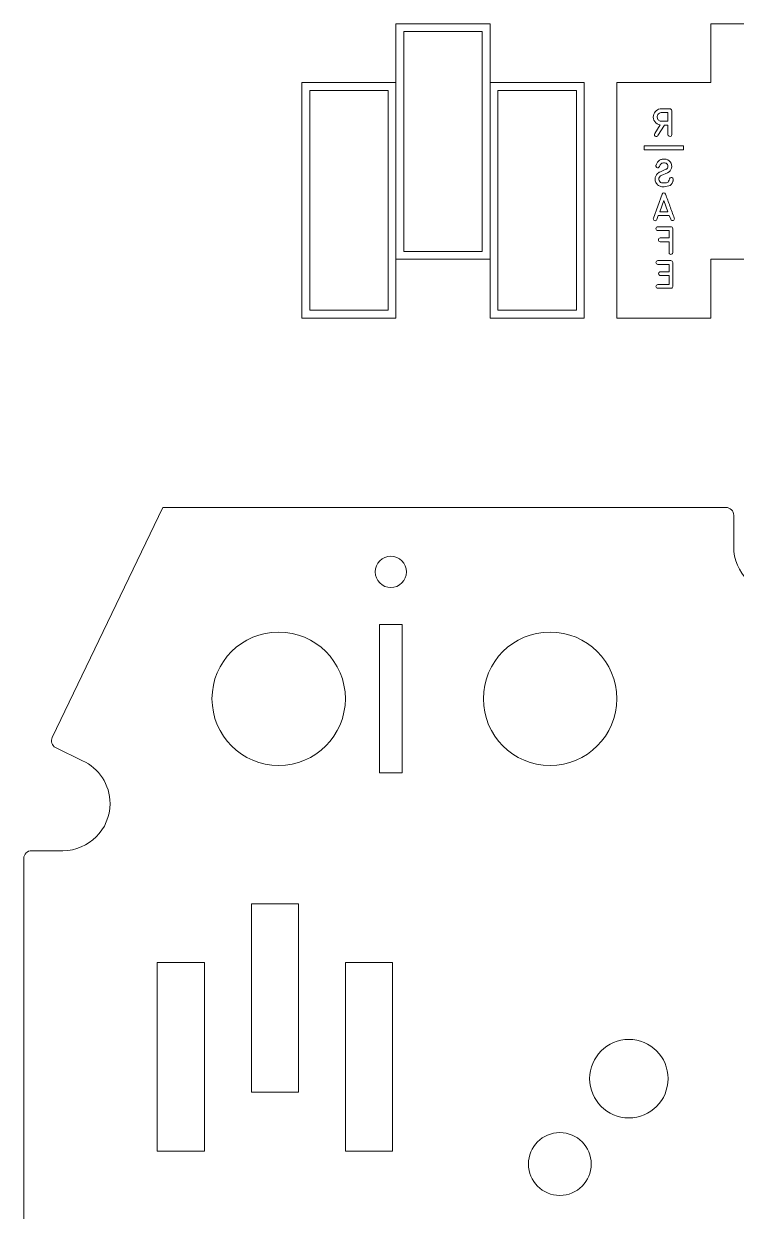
# Model space of a CAD drawing. Header units: millimetres. Extents: x -767 to 123, y -199 to 166.
# Drawn here: x -148.6 to -57.8, y 15.2 to 166.4 of the extents above; entities that cross this region are included whole.
import ezdxf

# ---------------------------------------------------------------- set-up
doc = ezdxf.new("R2010")
doc.units = ezdxf.units.MM
doc.header["$MEASUREMENT"] = 0
doc.layers.add('Cut', color=7, linetype='Continuous')
doc.layers.add('Indicators', color=7, linetype='Continuous')

msp = doc.modelspace()

# ---------------------------------------------------------------- linework, layer by layer
at = {"layer": 'Cut', "color": 250, "lineweight": 9}
msp.add_lwpolyline([(-103.2996, 71.0161), (-100.3996, 71.0161), (-100.3996, 89.9161), (-103.2996, 89.9161), (-103.2996, 71.0161)], close=True, dxfattribs=at)
for points, knots in [([(-136.6448, -104.2662), (-136.6448, -104.2662), (-59.1444, -104.2662), (-59.1444, -104.2662), (-59.1444, -104.2662), (-58.5944, -104.2662), (-58.1444, -103.8162), (-58.1444, -103.2662), (-58.1444, -103.2662), (-58.1444, -103.2662), (-58.1444, -99.2699), (-58.1444, -99.2699), (-58.1444, -99.2699), (-58.1444, -99.2687), (-58.1444, -99.2674), (-58.1444, -99.2662), (-58.1444, -99.2662), (-58.1444, -95.953), (-55.458, -93.2662), (-52.145, -93.2662), (-52.145, -93.2662), (-52.145, -93.2662), (-48.1443, -93.2662), (-48.1443, -93.2662), (-48.1443, -93.2662), (-47.6038, -93.2662), (-47.1598, -92.8315), (-47.1447, -92.2945), (-47.1447, -92.2945), (-47.1447, -92.2945), (-47.1447, 92.8509), (-47.1447, 92.8509), (-47.1447, 92.8509), (-47.154, 93.393), (-47.6002, 93.8338), (-48.1445, 93.8338), (-48.1445, 93.8338), (-48.1445, 93.8338), (-52.1452, 93.8338), (-52.1452, 93.8338), (-52.1452, 93.8338), (-55.4582, 93.8338), (-58.1446, 96.5206), (-58.1446, 99.8338), (-58.1446, 99.8338), (-58.1446, 99.835), (-58.1446, 99.8363), (-58.1446, 99.8375), (-58.1446, 99.8375), (-58.1446, 99.8375), (-58.1446, 103.8338), (-58.1446, 103.8338), (-58.1446, 103.8338), (-58.1446, 104.3838), (-58.5946, 104.8338), (-59.1446, 104.8338), (-59.1446, 104.8338), (-59.1446, 104.8338), (-130.8957, 104.8338), (-130.8957, 104.8338), (-130.8957, 104.8338), (-130.8957, 104.8338), (-145.0081, 75.552), (-145.0081, 75.552), (-145.0081, 75.552), (-145.2366, 75.0798), (-145.0569, 74.5111), (-144.6102, 74.2517), (-144.6102, 74.2517), (-144.6102, 74.2517), (-141.1511, 72.578), (-141.1511, 72.578), (-141.1511, 72.578), (-139.0824, 71.6312), (-137.6449, 69.5428), (-137.645, 67.1192), (-137.645, 67.1192), (-137.644, 63.8065), (-140.3316, 61.1192), (-143.6451, 61.1192), (-143.6451, 61.1192), (-143.6451, 61.1192), (-147.6449, 61.1192), (-147.6449, 61.1192), (-147.6449, 61.1192), (-148.1949, 61.1192), (-148.6449, 60.6692), (-148.6449, 60.1192), (-148.6449, 60.1192), (-148.6449, 60.1192), (-148.6449, -92.2662), (-148.6449, -92.2662), (-148.6449, -92.2662), (-148.6449, -92.8162), (-148.1949, -93.2662), (-147.6449, -93.2662), (-147.6449, -93.2662), (-147.6449, -93.2662), (-143.6442, -93.2662), (-143.6442, -93.2662), (-143.6442, -93.2662), (-140.3312, -93.2662), (-137.6448, -95.953), (-137.6448, -99.2662), (-137.6448, -99.2662), (-137.6448, -99.2674), (-137.6448, -99.2687), (-137.6448, -99.2699), (-137.6448, -99.2699), (-137.6448, -99.2699), (-137.6448, -103.2662), (-137.6448, -103.2662), (-137.6448, -103.2662), (-137.6448, -103.8162), (-137.1948, -104.2662), (-136.6448, -104.2662)], [0, 0, 0, 0, 0.03333333, 0.03333333, 0.03333333, 0.03333333, 0.06666667, 0.06666667, 0.06666667, 0.06666667, 0.1, 0.1, 0.1, 0.1, 0.13333333, 0.13333333, 0.13333333, 0.13333333, 0.16666667, 0.16666667, 0.16666667, 0.16666667, 0.2, 0.2, 0.2, 0.2, 0.23333333, 0.23333333, 0.23333333, 0.23333333, 0.26666667, 0.26666667, 0.26666667, 0.26666667, 0.3, 0.3, 0.3, 0.3, 0.33333333, 0.33333333, 0.33333333, 0.33333333, 0.36666667, 0.36666667, 0.36666667, 0.36666667, 0.4, 0.4, 0.4, 0.4, 0.43333333, 0.43333333, 0.43333333, 0.43333333, 0.46666667, 0.46666667, 0.46666667, 0.46666667, 0.5, 0.5, 0.5, 0.5, 0.53333333, 0.53333333, 0.53333333, 0.53333333, 0.56666667, 0.56666667, 0.56666667, 0.56666667, 0.6, 0.6, 0.6, 0.6, 0.63333333, 0.63333333, 0.63333333, 0.63333333, 0.66666667, 0.66666667, 0.66666667, 0.66666667, 0.7, 0.7, 0.7, 0.7, 0.73333333, 0.73333333, 0.73333333, 0.73333333, 0.76666667, 0.76666667, 0.76666667, 0.76666667, 0.8, 0.8, 0.8, 0.8, 0.83333333, 0.83333333, 0.83333333, 0.83333333, 0.86666667, 0.86666667, 0.86666667, 0.86666667, 0.9, 0.9, 0.9, 0.9, 0.93333333, 0.93333333, 0.93333333, 0.93333333, 1, 1, 1, 1]), ([(-101.8495, 98.6289), (-100.7452, 98.6289), (-99.8497, 97.7331), (-99.8497, 96.6287), (-99.8497, 96.6287), (-99.8495, 95.5244), (-100.7453, 94.6284), (-101.8497, 94.6284), (-101.8497, 94.6284), (-102.9538, 94.629), (-103.8496, 95.5244), (-103.8496, 96.6287), (-103.8496, 96.6287), (-103.8494, 97.7336), (-102.954, 98.6283), (-101.8495, 98.6289)], [0, 0, 0, 0, 0.2, 0.2, 0.2, 0.2, 0.4, 0.4, 0.4, 0.4, 0.6, 0.6, 0.6, 0.6, 1, 1, 1, 1]), ([(-116.1468, 88.9663), (-111.4532, 88.9663), (-107.647, 85.1592), (-107.647, 80.4659), (-107.647, 80.4659), (-107.6468, 75.7729), (-111.4532, 71.9663), (-116.1469, 71.9663), (-116.1469, 71.9663), (-120.8404, 71.9664), (-124.6469, 75.772), (-124.6469, 80.4659), (-124.6469, 80.4659), (-124.6466, 85.1607), (-120.8405, 88.9657), (-116.1468, 88.9663)], [0, 0, 0, 0, 0.2, 0.2, 0.2, 0.2, 0.4, 0.4, 0.4, 0.4, 0.6, 0.6, 0.6, 0.6, 1, 1, 1, 1]), ([(-81.5523, 88.9663), (-76.859, 88.9663), (-73.0525, 85.1592), (-73.0525, 80.4659), (-73.0525, 80.4659), (-73.0524, 75.7729), (-76.859, 71.9663), (-81.5524, 71.9663), (-81.5524, 71.9663), (-86.2458, 71.9665), (-90.0524, 75.7721), (-90.0524, 80.4659), (-90.0524, 80.4659), (-90.0521, 85.1606), (-86.2462, 88.9657), (-81.5523, 88.9663)], [0, 0, 0, 0, 0.2, 0.2, 0.2, 0.2, 0.4, 0.4, 0.4, 0.4, 0.6, 0.6, 0.6, 0.6, 1, 1, 1, 1]), ([(-113.6216, 30.3562), (-113.6216, 30.3562), (-113.6216, 54.3562), (-113.6216, 54.3562), (-113.6216, 54.3562), (-113.6216, 54.3562), (-119.6216, 54.3562), (-119.6216, 54.3562), (-119.6216, 54.3562), (-119.6216, 54.3562), (-119.6216, 30.3562), (-119.6216, 30.3562), (-119.6216, 30.3562), (-119.6216, 30.3562), (-113.6216, 30.3562), (-113.6216, 30.3562), (-113.6216, 30.3562), (-113.6216, 30.3562), (-113.6216, 30.3562), (-113.6216, 30.3562)], [0, 0, 0, 0, 0.16666667, 0.16666667, 0.16666667, 0.16666667, 0.33333333, 0.33333333, 0.33333333, 0.33333333, 0.5, 0.5, 0.5, 0.5, 0.66666667, 0.66666667, 0.66666667, 0.66666667, 1, 1, 1, 1]), ([(-125.6216, 22.8562), (-125.6216, 22.8562), (-125.6216, 46.8562), (-125.6216, 46.8562), (-125.6216, 46.8562), (-125.6216, 46.8562), (-131.6216, 46.8562), (-131.6216, 46.8562), (-131.6216, 46.8562), (-131.6216, 46.8562), (-131.6216, 22.8562), (-131.6216, 22.8562), (-131.6216, 22.8562), (-131.6216, 22.8562), (-125.6216, 22.8562), (-125.6216, 22.8562), (-125.6216, 22.8562), (-125.6216, 22.8562), (-125.6216, 22.8562), (-125.6216, 22.8562)], [0, 0, 0, 0, 0.16666667, 0.16666667, 0.16666667, 0.16666667, 0.33333333, 0.33333333, 0.33333333, 0.33333333, 0.5, 0.5, 0.5, 0.5, 0.66666667, 0.66666667, 0.66666667, 0.66666667, 1, 1, 1, 1]), ([(-101.6216, 22.8562), (-101.6216, 22.8562), (-101.6216, 46.8562), (-101.6216, 46.8562), (-101.6216, 46.8562), (-101.6216, 46.8562), (-107.6216, 46.8562), (-107.6216, 46.8562), (-107.6216, 46.8562), (-107.6216, 46.8562), (-107.6216, 22.8562), (-107.6216, 22.8562), (-107.6216, 22.8562), (-107.6216, 22.8562), (-101.6216, 22.8562), (-101.6216, 22.8562), (-101.6216, 22.8562), (-101.6216, 22.8562), (-101.6216, 22.8562), (-101.6216, 22.8562)], [0, 0, 0, 0, 0.16666667, 0.16666667, 0.16666667, 0.16666667, 0.33333333, 0.33333333, 0.33333333, 0.33333333, 0.5, 0.5, 0.5, 0.5, 0.66666667, 0.66666667, 0.66666667, 0.66666667, 1, 1, 1, 1]), ([(-71.5066, 37.0795), (-68.7456, 37.0795), (-66.5068, 34.8403), (-66.5068, 32.0792), (-66.5068, 32.0792), (-66.5068, 29.3186), (-68.7457, 27.0795), (-71.5067, 27.0795), (-71.5067, 27.0795), (-74.2675, 27.0795), (-76.5068, 29.3185), (-76.5068, 32.0792), (-76.5068, 32.0792), (-76.5066, 34.8409), (-74.2678, 37.079), (-71.5066, 37.0795)], [0, 0, 0, 0, 0.2, 0.2, 0.2, 0.2, 0.4, 0.4, 0.4, 0.4, 0.6, 0.6, 0.6, 0.6, 1, 1, 1, 1]), ([(-80.3061, 25.2063), (-78.0975, 25.2063), (-76.3066, 23.4151), (-76.3066, 21.2063), (-76.3066, 21.2063), (-76.306, 18.998), (-78.0978, 17.2063), (-80.3067, 17.2063), (-80.3067, 17.2063), (-82.5147, 17.2066), (-84.3065, 18.9977), (-84.3065, 21.2063), (-84.3065, 21.2063), (-84.3062, 23.4162), (-82.5153, 25.206), (-80.3061, 25.2063)], [0, 0, 0, 0, 0.2, 0.2, 0.2, 0.2, 0.4, 0.4, 0.4, 0.4, 0.6, 0.6, 0.6, 0.6, 1, 1, 1, 1])]:
    msp.add_open_spline(points, degree=3, knots=knots, dxfattribs=at)
at = {"layer": 'Indicators', "color": 250, "lineweight": 9}
for points in [[(-101.1944, 166.4468), (-101.1944, 166.4468), (-89.1944, 166.4468), (-89.1944, 166.4468), (-89.1944, 166.4468), (-89.1944, 166.4468), (-89.1944, 158.9468), (-89.1944, 158.9468), (-89.1944, 158.9468), (-89.1944, 158.9468), (-77.1944, 158.9468), (-77.1944, 158.9468), (-77.1944, 158.9468), (-77.1944, 158.9468), (-77.1944, 128.9468), (-77.1944, 128.9468), (-77.1944, 128.9468), (-77.1944, 128.9468), (-89.1944, 128.9468), (-89.1944, 128.9468), (-89.1944, 128.9468), (-89.1944, 128.9468), (-89.1944, 136.4468), (-89.1944, 136.4468), (-89.1944, 136.4468), (-89.1944, 136.4468), (-101.1944, 136.4468), (-101.1944, 136.4468), (-101.1944, 136.4468), (-101.1944, 136.4468), (-101.1944, 128.9468), (-101.1944, 128.9468), (-101.1944, 128.9468), (-101.1944, 128.9468), (-113.1944, 128.9468), (-113.1944, 128.9468), (-113.1944, 128.9468), (-113.1944, 128.9468), (-113.1944, 158.9468), (-113.1944, 158.9468), (-113.1944, 158.9468), (-113.1944, 158.9468), (-101.1944, 158.9468), (-101.1944, 158.9468), (-101.1944, 158.9468), (-101.1944, 158.9468), (-101.1944, 166.4468), (-101.1944, 166.4468)], [(-61.0534, 166.4468), (-61.0534, 166.4468), (-49.0534, 166.4468), (-49.0534, 166.4468), (-49.0534, 166.4468), (-49.0534, 166.4468), (-49.0534, 158.9468), (-49.0534, 158.9468), (-49.0534, 158.9468), (-49.0534, 158.9468), (-37.0534, 158.9468), (-37.0534, 158.9468), (-37.0534, 158.9468), (-37.0534, 158.9468), (-37.0534, 128.9468), (-37.0534, 128.9468), (-37.0534, 128.9468), (-37.0534, 128.9468), (-49.0534, 128.9468), (-49.0534, 128.9468), (-49.0534, 128.9468), (-49.0534, 128.9468), (-49.0534, 136.4468), (-49.0534, 136.4468), (-49.0534, 136.4468), (-49.0534, 136.4468), (-61.0534, 136.4468), (-61.0534, 136.4468), (-61.0534, 136.4468), (-61.0534, 136.4468), (-61.0534, 128.9468), (-61.0534, 128.9468), (-61.0534, 128.9468), (-61.0534, 128.9468), (-73.0534, 128.9468), (-73.0534, 128.9468), (-73.0534, 128.9468), (-73.0534, 128.9468), (-73.0534, 158.9468), (-73.0534, 158.9468), (-73.0534, 158.9468), (-73.0534, 158.9468), (-61.0534, 158.9468), (-61.0534, 158.9468), (-61.0534, 158.9468), (-61.0534, 158.9468), (-61.0534, 166.4468), (-61.0534, 166.4468)]]:
    msp.add_open_spline(points, degree=3, knots=[0, 0, 0, 0, 0.07692308, 0.07692308, 0.07692308, 0.07692308, 0.15384615, 0.15384615, 0.15384615, 0.15384615, 0.23076923, 0.23076923, 0.23076923, 0.23076923, 0.30769231, 0.30769231, 0.30769231, 0.30769231, 0.38461538, 0.38461538, 0.38461538, 0.38461538, 0.46153846, 0.46153846, 0.46153846, 0.46153846, 0.53846154, 0.53846154, 0.53846154, 0.53846154, 0.61538462, 0.61538462, 0.61538462, 0.61538462, 0.69230769, 0.69230769, 0.69230769, 0.69230769, 0.76923077, 0.76923077, 0.76923077, 0.76923077, 0.84615385, 0.84615385, 0.84615385, 0.84615385, 1, 1, 1, 1], dxfattribs=at)
at = {"layer": 'Indicators', "color": 240, "lineweight": 9}
for points, knots in [([(-90.1944, 137.4467), (-90.1944, 137.4467), (-90.1944, 165.4468), (-90.1944, 165.4468), (-90.1944, 165.4468), (-90.1944, 165.4468), (-100.1944, 165.4468), (-100.1944, 165.4468), (-100.1944, 165.4468), (-100.1944, 165.4468), (-100.1944, 137.4467), (-100.1944, 137.4467), (-100.1944, 137.4467), (-100.1944, 137.4467), (-90.1944, 137.4467), (-90.1944, 137.4467), (-90.1944, 137.4467), (-90.1944, 137.4467), (-90.1944, 137.4467), (-90.1944, 137.4467)], [0, 0, 0, 0, 0.16666667, 0.16666667, 0.16666667, 0.16666667, 0.33333333, 0.33333333, 0.33333333, 0.33333333, 0.5, 0.5, 0.5, 0.5, 0.66666667, 0.66666667, 0.66666667, 0.66666667, 1, 1, 1, 1]), ([(-102.1944, 129.9467), (-102.1944, 129.9467), (-102.1944, 157.9468), (-102.1944, 157.9468), (-102.1944, 157.9468), (-102.1944, 157.9468), (-112.1944, 157.9468), (-112.1944, 157.9468), (-112.1944, 157.9468), (-112.1944, 157.9468), (-112.1944, 129.9467), (-112.1944, 129.9467), (-112.1944, 129.9467), (-112.1944, 129.9467), (-102.1944, 129.9467), (-102.1944, 129.9467), (-102.1944, 129.9467), (-102.1944, 129.9467), (-102.1944, 129.9467), (-102.1944, 129.9467)], [0, 0, 0, 0, 0.16666667, 0.16666667, 0.16666667, 0.16666667, 0.33333333, 0.33333333, 0.33333333, 0.33333333, 0.5, 0.5, 0.5, 0.5, 0.66666667, 0.66666667, 0.66666667, 0.66666667, 1, 1, 1, 1]), ([(-78.1944, 129.9467), (-78.1944, 129.9467), (-78.1944, 157.9468), (-78.1944, 157.9468), (-78.1944, 157.9468), (-78.1944, 157.9468), (-88.1944, 157.9468), (-88.1944, 157.9468), (-88.1944, 157.9468), (-88.1944, 157.9468), (-88.1944, 129.9467), (-88.1944, 129.9467), (-88.1944, 129.9467), (-88.1944, 129.9467), (-78.1944, 129.9467), (-78.1944, 129.9467), (-78.1944, 129.9467), (-78.1944, 129.9467), (-78.1944, 129.9467), (-78.1944, 129.9467)], [0, 0, 0, 0, 0.16666667, 0.16666667, 0.16666667, 0.16666667, 0.33333333, 0.33333333, 0.33333333, 0.33333333, 0.5, 0.5, 0.5, 0.5, 0.66666667, 0.66666667, 0.66666667, 0.66666667, 1, 1, 1, 1]), ([(-68.214, 152.4572), (-68.2875, 152.3273), (-68.2669, 152.2185), (-68.1523, 152.1297), (-68.1523, 152.1297), (-68.097, 152.0909), (-68.0335, 152.0775), (-67.9618, 152.0904), (-67.9618, 152.0904), (-67.8901, 152.1027), (-67.8377, 152.1387), (-67.8042, 152.1968), (-67.8042, 152.1968), (-67.8042, 152.1968), (-66.9552, 153.5391), (-66.9552, 153.5391), (-66.9552, 153.5391), (-66.9552, 153.5391), (-66.5242, 153.5391), (-66.5242, 153.5391), (-66.5242, 153.5391), (-66.5242, 153.5391), (-66.5242, 152.3262), (-66.5242, 152.3262), (-66.5242, 152.3262), (-66.5242, 152.2262), (-66.479, 152.1544), (-66.3884, 152.1098), (-66.3884, 152.1098), (-66.2973, 152.0657), (-66.2126, 152.0739), (-66.1333, 152.135), (-66.1333, 152.135), (-66.0703, 152.1821), (-66.0386, 152.2456), (-66.0386, 152.3262), (-66.0386, 152.3262), (-66.0386, 152.3262), (-66.0386, 155.3699), (-66.0386, 155.3699), (-66.0386, 155.3699), (-66.0386, 155.4364), (-66.0621, 155.4934), (-66.1086, 155.5404), (-66.1086, 155.5404), (-66.155, 155.5875), (-66.212, 155.611), (-66.2797, 155.611), (-66.2797, 155.611), (-66.2797, 155.611), (-67.3491, 155.611), (-67.3491, 155.611), (-67.3491, 155.611), (-67.6067, 155.611), (-67.8301, 155.5293), (-68.0194, 155.3658), (-68.0194, 155.3658), (-68.2087, 155.2018), (-68.3269, 154.9942), (-68.3728, 154.7426), (-68.3728, 154.7426), (-68.421, 154.4727), (-68.3639, 154.2205), (-68.2011, 153.9859), (-68.2011, 153.9859), (-68.0388, 153.7507), (-67.823, 153.6084), (-67.5543, 153.5579), (-67.5543, 153.5579), (-67.5543, 153.5579), (-67.5214, 153.5526), (-67.5214, 153.5526), (-67.5214, 153.5526), (-67.5214, 153.5526), (-68.214, 152.4572), (-68.214, 152.4572)], [0, 0, 0, 0, 0.05, 0.05, 0.05, 0.05, 0.1, 0.1, 0.1, 0.1, 0.15, 0.15, 0.15, 0.15, 0.2, 0.2, 0.2, 0.2, 0.25, 0.25, 0.25, 0.25, 0.3, 0.3, 0.3, 0.3, 0.35, 0.35, 0.35, 0.35, 0.4, 0.4, 0.4, 0.4, 0.45, 0.45, 0.45, 0.45, 0.5, 0.5, 0.5, 0.5, 0.55, 0.55, 0.55, 0.55, 0.6, 0.6, 0.6, 0.6, 0.65, 0.65, 0.65, 0.65, 0.7, 0.7, 0.7, 0.7, 0.75, 0.75, 0.75, 0.75, 0.8, 0.8, 0.8, 0.8, 0.85, 0.85, 0.85, 0.85, 0.9, 0.9, 0.9, 0.9, 1, 1, 1, 1]), ([(-67.3491, 154.0229), (-67.4667, 154.0229), (-67.5749, 154.0582), (-67.6743, 154.13), (-67.6743, 154.13), (-67.7736, 154.2012), (-67.8401, 154.2941), (-67.8748, 154.4086), (-67.8748, 154.4086), (-67.9289, 154.5856), (-67.9042, 154.7455), (-67.8007, 154.8884), (-67.8007, 154.8884), (-67.6972, 155.0313), (-67.5549, 155.1101), (-67.3738, 155.1254), (-67.3738, 155.1254), (-67.3738, 155.1254), (-66.5242, 155.1254), (-66.5242, 155.1254), (-66.5242, 155.1254), (-66.5242, 155.1254), (-66.5242, 154.0229), (-66.5242, 154.0229), (-66.5242, 154.0229), (-66.5242, 154.0229), (-67.3491, 154.0229), (-67.3491, 154.0229)], [0, 0, 0, 0, 0.125, 0.125, 0.125, 0.125, 0.25, 0.25, 0.25, 0.25, 0.375, 0.375, 0.375, 0.375, 0.5, 0.5, 0.5, 0.5, 0.625, 0.625, 0.625, 0.625, 0.75, 0.75, 0.75, 0.75, 1, 1, 1, 1]), ([(-69.5511, 150.385), (-69.5511, 150.385), (-64.5511, 150.385), (-64.5511, 150.385), (-64.5511, 150.385), (-64.5511, 150.385), (-64.5511, 150.885), (-64.5511, 150.885), (-64.5511, 150.885), (-64.5511, 150.885), (-69.5511, 150.885), (-69.5511, 150.885), (-69.5511, 150.885), (-69.5511, 150.885), (-69.5511, 150.385), (-69.5511, 150.385), (-69.5511, 150.385), (-69.5511, 150.385), (-69.5511, 150.385), (-69.5511, 150.385)], [0, 0, 0, 0, 0.16666667, 0.16666667, 0.16666667, 0.16666667, 0.33333333, 0.33333333, 0.33333333, 0.33333333, 0.5, 0.5, 0.5, 0.5, 0.66666667, 0.66666667, 0.66666667, 0.66666667, 1, 1, 1, 1]), ([(-67.5805, 147.5539), (-67.5805, 147.5539), (-67.6081, 147.5422), (-67.6081, 147.5422), (-67.6081, 147.5422), (-67.6081, 147.5422), (-67.6393, 147.527), (-67.6393, 147.527), (-67.6393, 147.527), (-67.6393, 147.527), (-67.6669, 147.511), (-67.6669, 147.511), (-67.6669, 147.511), (-67.6746, 147.5051), (-67.684, 147.4998), (-67.6934, 147.4945), (-67.6934, 147.4945), (-67.7034, 147.4898), (-67.7128, 147.484), (-67.7222, 147.4787), (-67.7222, 147.4787), (-67.9491, 147.3293), (-68.0902, 147.1224), (-68.1437, 146.8584), (-68.1437, 146.8584), (-68.1643, 146.7549), (-68.169, 146.6485), (-68.1579, 146.5397), (-68.1579, 146.5397), (-68.139, 146.3833), (-68.0844, 146.2393), (-67.9932, 146.1064), (-67.9932, 146.1064), (-67.9021, 145.9735), (-67.7874, 145.8712), (-67.6499, 145.7989), (-67.6499, 145.7989), (-67.5017, 145.7207), (-67.3482, 145.6819), (-67.1895, 145.6819), (-67.1895, 145.6819), (-66.9232, 145.6819), (-66.6692, 145.716), (-66.4263, 145.7842), (-66.4263, 145.7842), (-66.1841, 145.8524), (-66.0113, 146.0352), (-65.9084, 146.3328), (-65.9084, 146.3328), (-65.8942, 146.371), (-65.8843, 146.4098), (-65.8772, 146.4498), (-65.8772, 146.4498), (-65.8701, 146.4903), (-65.8619, 146.5304), (-65.8531, 146.5709), (-65.8531, 146.5709), (-65.836, 146.6532), (-65.856, 146.7261), (-65.9142, 146.7896), (-65.9142, 146.7896), (-65.9719, 146.8525), (-66.0442, 146.8766), (-66.13, 146.8619), (-66.13, 146.8619), (-66.2211, 146.8431), (-66.2841, 146.7872), (-66.3199, 146.6932), (-66.3199, 146.6932), (-66.3199, 146.6932), (-66.3252, 146.6773), (-66.3252, 146.6773), (-66.3252, 146.6773), (-66.3799, 146.4281), (-66.4763, 146.2792), (-66.6133, 146.231), (-66.6133, 146.231), (-66.7509, 146.1828), (-66.9414, 146.1611), (-67.186, 146.1658), (-67.186, 146.1658), (-67.4112, 146.1658), (-67.5658, 146.2716), (-67.6499, 146.4827), (-67.6499, 146.4827), (-67.6863, 146.5768), (-67.6922, 146.6749), (-67.6669, 146.7767), (-67.6669, 146.7767), (-67.6416, 146.8778), (-67.5917, 146.963), (-67.517, 147.0306), (-67.517, 147.0306), (-67.4835, 147.0595), (-67.44, 147.0859), (-67.3859, 147.1113), (-67.3859, 147.1113), (-67.3859, 147.1113), (-66.5886, 147.461), (-66.5886, 147.461), (-66.5886, 147.461), (-66.5886, 147.461), (-66.5627, 147.4752), (-66.5627, 147.4752), (-66.5627, 147.4752), (-66.3017, 147.6127), (-66.14, 147.8085), (-66.0771, 148.0625), (-66.0771, 148.0625), (-66.0001, 148.3566), (-66.0536, 148.6199), (-66.2382, 148.8539), (-66.2382, 148.8539), (-66.4222, 149.0873), (-66.6645, 149.2043), (-66.9637, 149.2043), (-66.9637, 149.2043), (-66.9637, 149.2043), (-67.1536, 149.199), (-67.1536, 149.199), (-67.1536, 149.199), (-67.2154, 149.1878), (-67.2753, 149.1768), (-67.3324, 149.1655), (-67.3324, 149.1655), (-67.39, 149.155), (-67.4482, 149.1361), (-67.5064, 149.1096), (-67.5064, 149.1096), (-67.651, 149.042), (-67.7622, 148.9485), (-67.8392, 148.8305), (-67.8392, 148.8305), (-67.9162, 148.7122), (-67.9856, 148.584), (-68.0473, 148.4465), (-68.0473, 148.4465), (-68.0532, 148.4335), (-68.0585, 148.4188), (-68.0632, 148.4017), (-68.0632, 148.4017), (-68.0755, 148.3453), (-68.0697, 148.2942), (-68.0456, 148.2483), (-68.0456, 148.2483), (-68.032, 148.2195), (-68.0173, 148.1978), (-68.0026, 148.183), (-68.0026, 148.183), (-67.9879, 148.1677), (-67.9756, 148.1577), (-67.9668, 148.152), (-67.9668, 148.152), (-67.9068, 148.1096), (-67.8415, 148.0966), (-67.7704, 148.1143), (-67.7704, 148.1143), (-67.6987, 148.1301), (-67.6446, 148.176), (-67.6064, 148.2518), (-67.6064, 148.2518), (-67.5764, 148.3183), (-67.5446, 148.3865), (-67.5111, 148.4558), (-67.5111, 148.4558), (-67.477, 148.5252), (-67.4294, 148.5828), (-67.3688, 148.6293), (-67.3688, 148.6293), (-67.3435, 148.6475), (-67.3189, 148.661), (-67.2953, 148.6693), (-67.2953, 148.6693), (-67.2718, 148.6781), (-67.2459, 148.6875), (-67.2171, 148.6982), (-67.2171, 148.6982), (-67.2171, 148.6982), (-67.1054, 148.7169), (-67.1054, 148.7169), (-67.1054, 148.7169), (-67.1054, 148.7169), (-66.9467, 148.7222), (-66.9467, 148.7222), (-66.9467, 148.7222), (-66.7926, 148.7198), (-66.675, 148.6534), (-66.5939, 148.5223), (-66.5939, 148.5223), (-66.5386, 148.4382), (-66.5181, 148.3447), (-66.5316, 148.2412), (-66.5316, 148.2412), (-66.5475, 148.1143), (-66.6074, 148.0155), (-66.7109, 147.9449), (-66.7109, 147.9449), (-66.7156, 147.942), (-66.7203, 147.9379), (-66.7262, 147.9337), (-66.7262, 147.9337), (-66.7321, 147.9302), (-66.7385, 147.9261), (-66.745, 147.9226), (-66.745, 147.9226), (-66.745, 147.9226), (-66.7644, 147.9144), (-66.7644, 147.9144), (-66.7644, 147.9144), (-66.7644, 147.9144), (-66.785, 147.9055), (-66.785, 147.9055), (-66.785, 147.9055), (-66.785, 147.9055), (-67.5805, 147.5539), (-67.5805, 147.5539)], [0, 0, 0, 0, 0.01818182, 0.01818182, 0.01818182, 0.01818182, 0.03636364, 0.03636364, 0.03636364, 0.03636364, 0.05454545, 0.05454545, 0.05454545, 0.05454545, 0.07272727, 0.07272727, 0.07272727, 0.07272727, 0.09090909, 0.09090909, 0.09090909, 0.09090909, 0.10909091, 0.10909091, 0.10909091, 0.10909091, 0.12727273, 0.12727273, 0.12727273, 0.12727273, 0.14545455, 0.14545455, 0.14545455, 0.14545455, 0.16363636, 0.16363636, 0.16363636, 0.16363636, 0.18181818, 0.18181818, 0.18181818, 0.18181818, 0.2, 0.2, 0.2, 0.2, 0.21818182, 0.21818182, 0.21818182, 0.21818182, 0.23636364, 0.23636364, 0.23636364, 0.23636364, 0.25454545, 0.25454545, 0.25454545, 0.25454545, 0.27272727, 0.27272727, 0.27272727, 0.27272727, 0.29090909, 0.29090909, 0.29090909, 0.29090909, 0.30909091, 0.30909091, 0.30909091, 0.30909091, 0.32727273, 0.32727273, 0.32727273, 0.32727273, 0.34545455, 0.34545455, 0.34545455, 0.34545455, 0.36363636, 0.36363636, 0.36363636, 0.36363636, 0.38181818, 0.38181818, 0.38181818, 0.38181818, 0.4, 0.4, 0.4, 0.4, 0.41818182, 0.41818182, 0.41818182, 0.41818182, 0.43636364, 0.43636364, 0.43636364, 0.43636364, 0.45454545, 0.45454545, 0.45454545, 0.45454545, 0.47272727, 0.47272727, 0.47272727, 0.47272727, 0.49090909, 0.49090909, 0.49090909, 0.49090909, 0.50909091, 0.50909091, 0.50909091, 0.50909091, 0.52727273, 0.52727273, 0.52727273, 0.52727273, 0.54545455, 0.54545455, 0.54545455, 0.54545455, 0.56363636, 0.56363636, 0.56363636, 0.56363636, 0.58181818, 0.58181818, 0.58181818, 0.58181818, 0.6, 0.6, 0.6, 0.6, 0.61818182, 0.61818182, 0.61818182, 0.61818182, 0.63636364, 0.63636364, 0.63636364, 0.63636364, 0.65454545, 0.65454545, 0.65454545, 0.65454545, 0.67272727, 0.67272727, 0.67272727, 0.67272727, 0.69090909, 0.69090909, 0.69090909, 0.69090909, 0.70909091, 0.70909091, 0.70909091, 0.70909091, 0.72727273, 0.72727273, 0.72727273, 0.72727273, 0.74545455, 0.74545455, 0.74545455, 0.74545455, 0.76363636, 0.76363636, 0.76363636, 0.76363636, 0.78181818, 0.78181818, 0.78181818, 0.78181818, 0.8, 0.8, 0.8, 0.8, 0.81818182, 0.81818182, 0.81818182, 0.81818182, 0.83636364, 0.83636364, 0.83636364, 0.83636364, 0.85454545, 0.85454545, 0.85454545, 0.85454545, 0.87272727, 0.87272727, 0.87272727, 0.87272727, 0.89090909, 0.89090909, 0.89090909, 0.89090909, 0.90909091, 0.90909091, 0.90909091, 0.90909091, 0.92727273, 0.92727273, 0.92727273, 0.92727273, 0.94545455, 0.94545455, 0.94545455, 0.94545455, 0.96363636, 0.96363636, 0.96363636, 0.96363636, 1, 1, 1, 1]), ([(-65.724, 141.7003), (-65.9075, 142.2071), (-66.0915, 142.7133), (-66.2755, 143.219), (-66.2755, 143.219), (-66.4602, 143.7246), (-66.6448, 144.2308), (-66.8294, 144.7371), (-66.8294, 144.7371), (-66.8676, 144.8417), (-66.9429, 144.8946), (-67.0552, 144.8958), (-67.0552, 144.8958), (-67.1681, 144.897), (-67.2439, 144.8441), (-67.2827, 144.7371), (-67.2827, 144.7371), (-67.2827, 144.7371), (-68.3869, 141.6921), (-68.3869, 141.6921), (-68.3869, 141.6921), (-68.421, 141.5298), (-68.3716, 141.4257), (-68.2387, 141.3787), (-68.2387, 141.3787), (-68.1052, 141.3311), (-68.0029, 141.3799), (-67.93, 141.5233), (-67.93, 141.5233), (-67.93, 141.5233), (-67.7531, 142.016), (-67.7531, 142.016), (-67.7531, 142.016), (-67.7531, 142.016), (-66.349, 142.016), (-66.349, 142.016), (-66.349, 142.016), (-66.349, 142.016), (-66.1768, 141.5351), (-66.1768, 141.5351), (-66.1768, 141.5351), (-66.1033, 141.3904), (-65.9986, 141.3434), (-65.8634, 141.3934), (-65.8634, 141.3934), (-65.7276, 141.4428), (-65.6811, 141.5457), (-65.724, 141.7003)], [0, 0, 0, 0, 0.07692308, 0.07692308, 0.07692308, 0.07692308, 0.15384615, 0.15384615, 0.15384615, 0.15384615, 0.23076923, 0.23076923, 0.23076923, 0.23076923, 0.30769231, 0.30769231, 0.30769231, 0.30769231, 0.38461538, 0.38461538, 0.38461538, 0.38461538, 0.46153846, 0.46153846, 0.46153846, 0.46153846, 0.53846154, 0.53846154, 0.53846154, 0.53846154, 0.61538462, 0.61538462, 0.61538462, 0.61538462, 0.69230769, 0.69230769, 0.69230769, 0.69230769, 0.76923077, 0.76923077, 0.76923077, 0.76923077, 0.84615385, 0.84615385, 0.84615385, 0.84615385, 1, 1, 1, 1]), ([(-67.5773, 142.4999), (-67.5773, 142.4999), (-67.0534, 143.9468), (-67.0534, 143.9468), (-67.0534, 143.9468), (-67.0534, 143.9468), (-66.5266, 142.4999), (-66.5266, 142.4999), (-66.5266, 142.4999), (-66.5266, 142.4999), (-67.5773, 142.4999), (-67.5773, 142.4999)], [0, 0, 0, 0, 0.25, 0.25, 0.25, 0.25, 0.5, 0.5, 0.5, 0.5, 1, 1, 1, 1]), ([(-65.9022, 137.3042), (-65.9022, 137.3042), (-65.9022, 140.3427), (-65.9022, 140.3427), (-65.9022, 140.3427), (-65.9228, 140.4944), (-66.0045, 140.5761), (-66.1468, 140.5873), (-66.1468, 140.5873), (-66.1468, 140.5873), (-67.8142, 140.5873), (-67.8142, 140.5873), (-67.8142, 140.5873), (-67.9735, 140.575), (-68.0535, 140.4932), (-68.0535, 140.3433), (-68.0535, 140.3433), (-68.0535, 140.194), (-67.9724, 140.1134), (-67.8107, 140.1034), (-67.8107, 140.1034), (-67.8107, 140.1034), (-66.3861, 140.1034), (-66.3861, 140.1034), (-66.3861, 140.1034), (-66.3861, 140.1034), (-66.3861, 139.1609), (-66.3861, 139.1609), (-66.3861, 139.1609), (-66.3861, 139.1609), (-67.4973, 139.1609), (-67.4973, 139.1609), (-67.4973, 139.1609), (-67.6555, 139.1498), (-67.736, 139.0722), (-67.7384, 138.9287), (-67.7384, 138.9287), (-67.7407, 138.7852), (-67.6602, 138.7012), (-67.4973, 138.6771), (-67.4973, 138.6771), (-67.4973, 138.6771), (-66.3861, 138.6771), (-66.3861, 138.6771), (-66.3861, 138.6771), (-66.3861, 138.6771), (-66.3861, 137.3042), (-66.3861, 137.3042), (-66.3861, 137.3042), (-66.3749, 137.146), (-66.2967, 137.0655), (-66.1527, 137.0631), (-66.1527, 137.0631), (-66.0086, 137.0608), (-65.9251, 137.1413), (-65.9022, 137.3042)], [0, 0, 0, 0, 0.06666667, 0.06666667, 0.06666667, 0.06666667, 0.13333333, 0.13333333, 0.13333333, 0.13333333, 0.2, 0.2, 0.2, 0.2, 0.26666667, 0.26666667, 0.26666667, 0.26666667, 0.33333333, 0.33333333, 0.33333333, 0.33333333, 0.4, 0.4, 0.4, 0.4, 0.46666667, 0.46666667, 0.46666667, 0.46666667, 0.53333333, 0.53333333, 0.53333333, 0.53333333, 0.6, 0.6, 0.6, 0.6, 0.66666667, 0.66666667, 0.66666667, 0.66666667, 0.73333333, 0.73333333, 0.73333333, 0.73333333, 0.8, 0.8, 0.8, 0.8, 0.86666667, 0.86666667, 0.86666667, 0.86666667, 1, 1, 1, 1]), ([(-67.8142, 135.7984), (-67.8142, 135.7984), (-66.3861, 135.7984), (-66.3861, 135.7984), (-66.3861, 135.7984), (-66.3861, 135.7984), (-66.3861, 134.856), (-66.3861, 134.856), (-66.3861, 134.856), (-66.3861, 134.856), (-67.475, 134.856), (-67.475, 134.856), (-67.475, 134.856), (-67.6378, 134.8319), (-67.719, 134.7501), (-67.7184, 134.6108), (-67.7184, 134.6108), (-67.7178, 134.4709), (-67.6367, 134.3897), (-67.475, 134.3668), (-67.475, 134.3668), (-67.475, 134.3668), (-66.3861, 134.3668), (-66.3861, 134.3668), (-66.3861, 134.3668), (-66.3861, 134.3668), (-66.3861, 133.235), (-66.3861, 133.235), (-66.3861, 133.235), (-66.3861, 133.235), (-67.8142, 133.235), (-67.8142, 133.235), (-67.8142, 133.235), (-67.9759, 133.2109), (-68.057, 133.1303), (-68.057, 132.9922), (-68.057, 132.9922), (-68.057, 132.8546), (-67.9759, 132.7741), (-67.8142, 132.7512), (-67.8142, 132.7512), (-67.8142, 132.7512), (-66.1468, 132.7512), (-66.1468, 132.7512), (-66.1468, 132.7512), (-66.0033, 132.7694), (-65.9216, 132.8511), (-65.9022, 132.9957), (-65.9022, 132.9957), (-65.9022, 132.9957), (-65.9022, 136.0377), (-65.9022, 136.0377), (-65.9022, 136.0377), (-65.924, 136.1894), (-66.0057, 136.2694), (-66.1468, 136.2788), (-66.1468, 136.2788), (-66.1468, 136.2788), (-67.8142, 136.2788), (-67.8142, 136.2788), (-67.8142, 136.2788), (-67.9759, 136.2665), (-68.057, 136.1853), (-68.0564, 136.0366), (-68.0564, 136.0366), (-68.0559, 135.8878), (-67.9747, 135.8084), (-67.8142, 135.7984)], [0, 0, 0, 0, 0.05555556, 0.05555556, 0.05555556, 0.05555556, 0.11111111, 0.11111111, 0.11111111, 0.11111111, 0.16666667, 0.16666667, 0.16666667, 0.16666667, 0.22222222, 0.22222222, 0.22222222, 0.22222222, 0.27777778, 0.27777778, 0.27777778, 0.27777778, 0.33333333, 0.33333333, 0.33333333, 0.33333333, 0.38888889, 0.38888889, 0.38888889, 0.38888889, 0.44444444, 0.44444444, 0.44444444, 0.44444444, 0.5, 0.5, 0.5, 0.5, 0.55555556, 0.55555556, 0.55555556, 0.55555556, 0.61111111, 0.61111111, 0.61111111, 0.61111111, 0.66666667, 0.66666667, 0.66666667, 0.66666667, 0.72222222, 0.72222222, 0.72222222, 0.72222222, 0.77777778, 0.77777778, 0.77777778, 0.77777778, 0.83333333, 0.83333333, 0.83333333, 0.83333333, 0.88888889, 0.88888889, 0.88888889, 0.88888889, 1, 1, 1, 1])]:
    msp.add_open_spline(points, degree=3, knots=knots, dxfattribs=at)
for points in [[(-101.1944, 158.9468), (-101.1944, 158.9468), (-101.1944, 136.4468), (-101.1944, 136.4468)], [(-89.1944, 158.9468), (-89.1944, 158.9468), (-89.1944, 136.4468), (-89.1944, 136.4468)]]:
    msp.add_open_spline(points, degree=3, dxfattribs=at)

doc.saveas('drawing.dxf')
